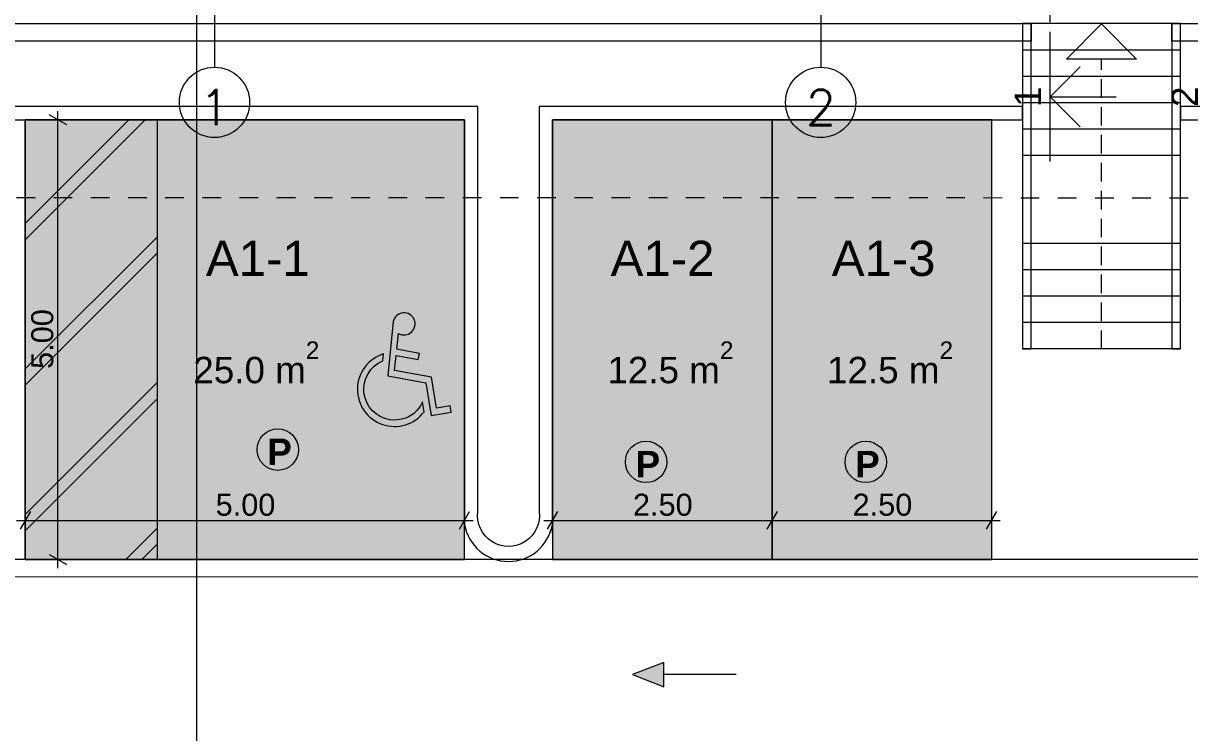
# Model space of a CAD drawing. Header units: millimetres. Extents: x 476571643 to 477489869, y 4620928210 to 4621294454.
# Drawn here: x 477214746 to 477228021, y 4621015770 to 4621023836 of the extents above; entities that cross this region are included whole.
import ezdxf

# ---------------------------------------------------------------- set-up
doc = ezdxf.new("R2010")
doc.units = ezdxf.units.MM
doc.header["$MEASUREMENT"] = 0
doc.linetypes.add('Dashed', pattern=[423.333333, 211.666667, -211.666667])
doc.linetypes.add('Hidden Line', pattern=[317.5, 211.666667, -105.833333])
for name, color, linetype, lineweight in [('0_Pen_No__42_Pen_No__250_Pen_No__5', 5, 'Continuous', 0), ('Annotation - Text_Pen_No__7_Pen_No__5', 5, 'Continuous', 0), ('New_._Pen_No__1', 1, 'Continuous', 0), ('New_._Pen_No__7', 7, 'Continuous', 0), ('New_0_Pen_No__5', 5, 'Continuous', 0), ('New_Annotation - Text_Pen_No__142', 142, 'Continuous', 0), ('New_gza_Pen_No__250', 7, 'Continuous', 0), ('New_piket_Pen_No__1', 1, 'Continuous', 0), ('New_R03_Nakveti_Pen_No__250', 7, 'Continuous', 0), ('New_shenobebi_Pen_No__1', 1, 'Continuous', 0), ('New_topo_NL (1)$0$SAVELE_CONT-MJR_Pen_No__250', 7, 'Continuous', 0), ('New_zoma_Pen_No__142', 142, 'Continuous', 0), ('New_zoma_Pen_No__38', 150, 'Continuous', 60), ('New_საბავშვო მოედნები_Pen_No__250', 7, 'Continuous', 0), ('New_საბავშვო მოედნები_Pen_No__255', 255, 'Continuous', 0), ('New_საბავშვო მოედნები_Pen_No__7', 7, 'Continuous', 0), ('zoma_Pen_No__1', 1, 'Continuous', 0), ('zoma_Pen_No__5_Pen_No__5', 5, 'Continuous', 0), ('საბავშვო მოედნები_Pen_No__250', 7, 'Continuous', 0)]:
    doc.layers.add(name, color=color, linetype=linetype, lineweight=lineweight)
for name, color, linetype, lineweight, true_color in [('New_._Pen_No__251', 7, 'Continuous', 0, 0x656565), ('New_._Pen_No__252', 7, 'Continuous', 0, 0x666666), ('New_2D Drafting - General_Pen_No__250_Pen_No__7_Pen_No__252', 7, 'Continuous', 0, 0x666666), ('New_საბავშვო მოედნები_Pen_No__18', 7, 'Continuous', 0, 0x707070), ('New_საბავშვო მოედნები_Pen_No__252', 7, 'Continuous', 0, 0x666666)]:
    doc.layers.add(name, color=color, linetype=linetype, lineweight=lineweight, true_color=true_color)
for name, color, linetype in [('New_zoma', 7, 'Continuous'), ('New_საბავშვო მოედნები', 7, 'Continuous'), ('zoma', 7, 'Continuous')]:
    doc.layers.add(name, color=color, linetype=linetype)
doc.styles.add('GENERATED_STYLE_1', font='arial.ttf')
doc.styles.add('GENERATED_STYLE_2', font='arial.ttf')
doc.styles.add('GENERATED_STYLE_6', font='arialbd.ttf')
doc.dimstyles.new('GENERATED_STYLE__13', dxfattribs={"dimtxt": 500, "dimasz": 228, "dimexe": 0.18, "dimexo": 3, "dimgap": 0.09, "dimtad": 1, "dimlfac": 0.001, "dimzin": 0, "dimdsep": 46, "dimtxsty": 'GENERATED_STYLE_2', "dimblk": 'ARROWHEAD_2', "dimblk1": 'ARROWHEAD_2', "dimblk2": 'ARROWHEAD_2', "dimcen": 0.09, "dimclrd": 1, "dimclre": 1, "dimclrt": 1, "dimadec": 0, "dimazin": 0, "dimtfac": 1, "dimtdec": 4, "dimtmove": 0, "dimatfit": 3, "dimfxl": 1, "dimtolj": 1, "dimtzin": 0, "dimarcsym": 0})
doc.dimstyles.new('GENERATED_STYLE__16', dxfattribs={"dimtxt": 250, "dimasz": 152, "dimexe": 0.18, "dimexo": 3, "dimgap": 0.09, "dimtad": 1, "dimtih": 1, "dimtoh": 1, "dimlfac": 0.001, "dimzin": 0, "dimdsep": 46, "dimtxsty": 'GENERATED_STYLE_2', "dimblk": 'ARROWHEAD_2', "dimblk1": 'ARROWHEAD_2', "dimblk2": 'ARROWHEAD_2', "dimcen": 0.09, "dimclrd": 142, "dimclre": 142, "dimclrt": 150, "dimadec": 0, "dimazin": 0, "dimtfac": 1, "dimtdec": 4, "dimtmove": 0, "dimatfit": 3, "dimfxl": 1, "dimtolj": 1, "dimtzin": 0, "dimarcsym": 0})
doc.dimstyles.new('GENERATED_STYLE__17', dxfattribs={"dimtxt": 250, "dimasz": 152, "dimexe": 0.18, "dimexo": 3, "dimgap": 0.09, "dimtad": 1, "dimlfac": 0.001, "dimzin": 0, "dimdsep": 46, "dimtxsty": 'GENERATED_STYLE_2', "dimblk": 'ARROWHEAD_2', "dimblk1": 'ARROWHEAD_2', "dimblk2": 'ARROWHEAD_2', "dimcen": 0.09, "dimclrd": 142, "dimclre": 142, "dimclrt": 150, "dimadec": 0, "dimazin": 0, "dimtfac": 1, "dimtdec": 4, "dimtmove": 0, "dimatfit": 3, "dimfxl": 1, "dimtolj": 1, "dimtzin": 0, "dimarcsym": 0})

# ---------------------------------------------------------------- blocks, each defined once
blk = doc.blocks.new('Line_19', base_point=(477227018, 4621020133))
at = {"layer": 'New_საბავშვო მოედნები_Pen_No__252', "color": 251, "linetype": 'Continuous', "lineweight": 0, "true_color": 0x666666}
for p, q in [((477227018, 4621023830), (477226618, 4621023430)), ((477227018, 4621023830), (477227418, 4621023430)), ((477227418, 4621023430), (477226618, 4621023430))]:
    blk.add_line(p, q, dxfattribs=at)
at = {"layer": 'New_საბავშვო მოედნები_Pen_No__252', "color": 251, "linetype": 'Hidden Line', "lineweight": 0, "true_color": 0x666666}
blk.add_line((477227018, 4621020133), (477227018, 4621023430), dxfattribs=at)
blk = doc.blocks.new('*D1267', base_point=(476844527, 4621385791))
at = {"layer": 'zoma_Pen_No__1', "color": 1, "linetype": 'Continuous', "lineweight": 0, "transparency": 16777216}
for p, q in [((477216872, 4621025746), (477216572, 4621025919)), ((477216722, 4621025833), (477216722, 4621025979)), ((477216947, 4621025833), (477216497, 4621025833)), ((477216722, 4620978744), (477216722, 4621025833)), ((477216572, 4620978830), (477216872, 4620978657)), ((477216947, 4620978744), (477216497, 4620978744)), ((477216722, 4620978597), (477216722, 4620978744))]:
    blk.add_line(p, q, dxfattribs=at)
at = {"layer": 'zoma_Pen_No__1', "color": 1, "lineweight": 0, "transparency": 16777216, "insert": (477216622, 4621001433), "char_height": 500, "attachment_point": 7, "rotation": 90, "style": 'GENERATED_STYLE_2'}
blk.add_mtext('\\A1;{\\pql;\\fArial CYR|b0|i0|c204|p34;47.09}', dxfattribs=at)
blk = doc.blocks.new('ARROWHEAD_2')
at = {"color": 0, "linetype": 'Continuous', "lineweight": 0}
for p, q in [((-0.378, -0.655), (0.378, 0.655)), ((0, 0), (-1, 0))]:
    blk.add_line(p, q, dxfattribs=at)
blk = doc.blocks.new('*D1652', base_point=(476844527, 4621385791))
at = {"layer": 'New_zoma_Pen_No__142', "color": 142, "linetype": 'Continuous', "lineweight": 0, "transparency": 16777216}
for p, q in [((477220826, 4621018283), (477220710, 4621018083)), ((477220768, 4621018033), (477220768, 4621018333)), ((477223326, 4621018283), (477223210, 4621018083)), ((477223268, 4621018033), (477223268, 4621018333)), ((477220670, 4621018183), (477220768, 4621018183)), ((477220768, 4621018183), (477223268, 4621018183))]:
    blk.add_line(p, q, dxfattribs=at)
at = {"layer": 'New_zoma_Pen_No__38', "color": 150, "lineweight": 60, "transparency": 16777216, "insert": (477221685, 4621018233), "char_height": 250, "attachment_point": 7, "style": 'GENERATED_STYLE_2'}
blk.add_mtext('\\A1;{\\pql;\\fArial CYR|b0|i0|c204|p34;2.50}', dxfattribs=at)
blk = doc.blocks.new('*D1653', base_point=(476844527, 4621385791))
at = {"layer": 'New_zoma_Pen_No__142', "color": 142, "linetype": 'Continuous', "lineweight": 0, "transparency": 16777216}
for p, q in [((477223326, 4621018283), (477223210, 4621018083)), ((477223268, 4621018033), (477223268, 4621018333)), ((477225710, 4621018083), (477225826, 4621018283)), ((477225768, 4621018033), (477225768, 4621018333)), ((477223268, 4621018183), (477225768, 4621018183)), ((477225768, 4621018183), (477225866, 4621018183))]:
    blk.add_line(p, q, dxfattribs=at)
at = {"layer": 'New_zoma_Pen_No__38', "color": 150, "lineweight": 60, "transparency": 16777216, "insert": (477224185, 4621018233), "char_height": 250, "attachment_point": 7, "style": 'GENERATED_STYLE_2'}
blk.add_mtext('\\A1;{\\pql;\\fArial CYR|b0|i0|c204|p34;2.50}', dxfattribs=at)
blk = doc.blocks.new('*D1654', base_point=(476844527, 4621385791))
at = {"layer": 'New_zoma_Pen_No__142', "color": 142, "linetype": 'Continuous', "lineweight": 0, "transparency": 16777216}
for p, q in [((477214826, 4621018283), (477214710, 4621018083)), ((477214768, 4621018033), (477214768, 4621018333)), ((477219710, 4621018083), (477219826, 4621018283)), ((477219768, 4621018033), (477219768, 4621018333)), ((477214670, 4621018183), (477214768, 4621018183)), ((477214768, 4621018183), (477219768, 4621018183)), ((477219768, 4621018183), (477219866, 4621018183))]:
    blk.add_line(p, q, dxfattribs=at)
at = {"layer": 'New_zoma_Pen_No__38', "color": 150, "lineweight": 60, "transparency": 16777216, "insert": (477216935, 4621018233), "char_height": 250, "attachment_point": 7, "style": 'GENERATED_STYLE_2'}
blk.add_mtext('\\A1;{\\pql;\\fArial CYR|b0|i0|c204|p34;5.00}', dxfattribs=at)
blk = doc.blocks.new('*D1657', base_point=(476844527, 4621385791))
at = {"layer": 'New_zoma_Pen_No__142', "color": 142, "linetype": 'Continuous', "lineweight": 0, "transparency": 16777216}
for p, q in [((477215290, 4621022739), (477214990, 4621022739)), ((477215240, 4621022681), (477215040, 4621022797)), ((477215140, 4621022739), (477215140, 4621022837)), ((477215140, 4621017739), (477215140, 4621022739)), ((477215290, 4621017739), (477214990, 4621017739)), ((477215040, 4621017797), (477215240, 4621017681)), ((477215140, 4621017641), (477215140, 4621017739))]:
    blk.add_line(p, q, dxfattribs=at)
at = {"layer": 'New_zoma_Pen_No__38', "color": 150, "lineweight": 60, "transparency": 16777216, "insert": (477215090, 4621019906), "char_height": 250, "attachment_point": 7, "rotation": 90.0005, "style": 'GENERATED_STYLE_2'}
blk.add_mtext('\\A1;{\\pql;\\fArial CYR|b0|i0|c204|p34;5.00}', dxfattribs=at)

msp = doc.modelspace()

# ---------------------------------------------------------------- hatches: boundary and pattern name
at = {"layer": 'New_._Pen_No__251', "linetype": 'Continuous', "lineweight": 0, "true_color": 0x656565}
h = msp.add_hatch(dxfattribs=at)
h.set_pattern_fill('DOUBLE_1_8', color=251, style=0, pattern_type=2)
h.set_pattern_definition([(45, (476844527.1, 4621385791), (-827.315, 827.315), []), (45, (476844435.2, 4621385883), (-827.315, 827.315), [])])
h.paths.add_polyline_path([(477214767.816, 4621022739.098), (477216267.91, 4621022739.098), (477216267.91, 4621017739.098), (477214767.816, 4621017739.098)])
at = {"layer": 'New_საბავშვო მოედნები_Pen_No__18', "linetype": 'Continuous', "lineweight": 0, "true_color": 0x1c1c1c}
for points in [[(477219767.816, 4621017739.098), (477219767.816, 4621022739.098), (477214767.816, 4621022739.098), (477214767.816, 4621017739.098)], [(477223267.82, 4621017739.098), (477223267.82, 4621022739.098), (477220767.82, 4621022739.098), (477220767.82, 4621017739.098)], [(477225767.82, 4621017739.098), (477225767.82, 4621022739.098), (477223267.82, 4621022739.098), (477223267.82, 4621017739.098)]]:
    msp.add_hatch(color=250, dxfattribs=at).paths.add_polyline_path(points)
at = {"layer": 'New_საბავშვო მოედნები_Pen_No__255', "linetype": 'Continuous', "lineweight": 0}
msp.add_hatch(color=255, dxfattribs=at).paths.add_polyline_path([(477221678.922, 4621016429.401), (477222035.538, 4621016292.139), (477222035.538, 4621016566.662)])

# ---------------------------------------------------------------- linework, layer by layer
at = {"layer": '0_Pen_No__42_Pen_No__250_Pen_No__5', "color": 5, "linetype": 'Continuous', "lineweight": 0}
for centre in [(477216921.818, 4621022936.902), (477216921.818, 4621022936.902), (477223821.818, 4621022936.902)]:
    msp.add_circle(centre, 400, dxfattribs=at)
at = {"layer": 'New_._Pen_No__252', "color": 251, "linetype": 'Continuous', "lineweight": 0, "true_color": 0x666666, "flags": 128}
for points in [[(477226118.32, 4621020132.631), (477226218.303, 4621020132.631), (477226218.271, 4621023832.631), (477226118.32, 4621023832.631)], [(477227817.906, 4621020132.631), (477227917.89, 4621020132.631), (477227917.865, 4621023832.631), (477227817.906, 4621023832.631)]]:
    msp.add_lwpolyline(points, close=True, dxfattribs=at)
msp.add_lwpolyline([(477213168.137, 4621022739.098), (477219767.816, 4621022739.098), (477219767.859, 4621018136.508, 0.84042944), (477220767.876, 4621018136.511), (477220767.82, 4621022739.098), (477226118.234, 4621022739.098), (477226118.234, 4621022889.098), (477220618.27, 4621022889.098), (477220618.27, 4621018286.445, -1.139779908), (477219917.838, 4621018286.445), (477219917.838, 4621022889.098), (477213168.137, 4621022889.098)], format="xyb", dxfattribs=at)
msp.add_lwpolyline([(477227917.78, 4621022889.098), (477227917.78, 4621022739.098), (477233267.815, 4621022739.098), (477233267.859, 4621018136.636, 0.84042944), (477234267.831, 4621018136.648), (477234267.781, 4621022239.381), (477234267.828, 4621022239.381), (477234267.828, 4621022739.098), (477241767.829, 4621022739.098), (477241767.829, 4621017589.381), (477241917.828, 4621017589.381), (477241917.828, 4621017739.381), (477241917.828, 4621022889.098), (477234267.779, 4621022889.098), (477234117.833, 4621022889.098), (477234117.833, 4621018286.445, -1.139779908), (477233417.793, 4621018286.445), (477233417.793, 4621022889.098)], format="xyb", close=True, dxfattribs=at)
at = {"layer": 'New_._Pen_No__7', "color": 7, "linetype": 'Continuous', "lineweight": 0, "flags": 128}
msp.add_lwpolyline([(477214767.816, 4621022739.098), (477216267.91, 4621022739.098), (477216267.91, 4621017739.098), (477214767.816, 4621017739.098)], close=True, dxfattribs=at)
at = {"layer": 'New_0_Pen_No__5', "color": 5, "linetype": 'Dashed', "lineweight": 0}
msp.add_lwpolyline([(477155321.137, 4621021869.616), (477155307.853, 4621053283.109), (477250849.772, 4621053321.894), (477250863.435, 4621021842.663)], close=True, dxfattribs=at)
at = {"layer": 'New_2D Drafting - General_Pen_No__250_Pen_No__7_Pen_No__252', "color": 251, "linetype": 'Continuous', "lineweight": 0, "true_color": 0x666666, "flags": 128}
for points in [[(477177817.955, 4621023632.657), (477177817.955, 4621023832.657), (477226218.523, 4621023832.657), (477226218.488, 4621023632.657)], [(477227818.123, 4621023632.631), (477227817.906, 4621023832.631), (477256919.408, 4621023832.631), (477256919.373, 4621023632.631)]]:
    msp.add_lwpolyline(points, close=True, dxfattribs=at)
at = {"layer": 'New_gza_Pen_No__250', "color": 7, "linetype": 'Continuous', "lineweight": 0}
for points in [[(477129038.055, 4620987795.159), (477129039.988, 4620983880.963), (477128206.296, 4620982941.26), (477137045.279, 4620982574.138), (477137093.048, 4620982572.154), (477137182.898, 4621003679.885, -0.315884232), (477145108.144, 4621012239.381), (477241767.828, 4621012239.381), (477241767.828, 4621017739.098), (477153022.553, 4621017739.098, -0.326553554), (477149792.168, 4621020901.07), (477149770.869, 4621056644.176)], [(477241767.831, 4621017539.383), (477152961.847, 4621017539.866, -0.374256788), (477149554.503, 4621021324.147)]]:
    msp.add_lwpolyline(points, format="xyb", dxfattribs=at)
at = {"layer": 'New_R03_Nakveti_Pen_No__250', "color": 7, "linetype": 'Continuous', "lineweight": 0}
for points in [[(477218955.967, 4621020446.353), (477218893.448, 4621019827.909), (477219327.814, 4621019748.541), (477219388.921, 4621019376.922), (477219617.584, 4621019414.522), (477219605.865, 4621019485.787), (477219448.468, 4621019459.906), (477219390.827, 4621019810.445), (477218972.009, 4621019886.972), (477218989.328, 4621020058.289), (477219241.662, 4621020012.182), (477219254.643, 4621020083.228), (477218996.615, 4621020130.375), (477219014.723, 4621020309.504, 3.065684427)], [(477219308.676, 4621019419.815), (477219290.562, 4621019529.974, -1.473184186), (477218838.082, 4621019998.299), (477218846.127, 4621020077.874, 1.373115464)]]:
    msp.add_lwpolyline(points, format="xyb", close=True, dxfattribs=at)
at = {"layer": 'New_shenobebi_Pen_No__1', "color": 1, "linetype": 'Dashed', "lineweight": 0}
msp.add_lwpolyline([(477226432.938, 4621023000.913), (477226432.938, 4621042292.569), (477224834.466, 4621042292.569), (477224834.466, 4621047829.779)], dxfattribs=at)
at = {"layer": 'New_shenobebi_Pen_No__1', "color": 1, "linetype": 'Continuous', "lineweight": 0}
for points in [[(477226432.938, 4621022264.039), (477226432.938, 4621023737.786)], [(477226432.938, 4621023000.913), (477226774.083, 4621023342.058)], [(477226432.938, 4621023000.913), (477227185.936, 4621023000.913)], [(477226432.938, 4621023000.913), (477226774.083, 4621022659.768)]]:
    msp.add_lwpolyline(points, dxfattribs=at)
at = {"layer": 'New_topo_NL (1)$0$SAVELE_CONT-MJR_Pen_No__250', "color": 7, "linetype": 'Continuous', "lineweight": 0}
for centre in [(477217642.497, 4621018988.148), (477221834.15, 4621018848.472), (477224334.15, 4621018848.472)]:
    msp.add_circle(centre, 235.715, dxfattribs=at)
at = {"layer": 'New_საბავშვო მოედნები_Pen_No__250', "color": 7, "linetype": 'Continuous', "lineweight": 0}
msp.add_lwpolyline([(477222035.538, 4621016566.662), (477221678.922, 4621016429.401), (477222035.538, 4621016292.139)], close=True, dxfattribs=at)
msp.add_lwpolyline([(477222859.107, 4621016429.401), (477222035.538, 4621016429.401)], dxfattribs=at)
at = {"layer": 'New_საბავშვო მოედნები_Pen_No__252', "color": 251, "linetype": 'Continuous', "lineweight": 0, "true_color": 0x666666}
for p, q in [((477227917.865, 4621023832.631), (477226118.32, 4621023832.631)), ((477227917.867, 4621023532.631), (477226118.32, 4621023532.631)), ((477227917.869, 4621023232.631), (477226118.32, 4621023232.631)), ((477227917.871, 4621022932.631), (477226118.32, 4621022932.631)), ((477227917.873, 4621022632.631), (477226118.32, 4621022632.631)), ((477227917.875, 4621022332.631), (477226118.32, 4621022332.631)), ((477227917.882, 4621021332.631), (477226118.316, 4621021332.631)), ((477227917.884, 4621021032.631), (477226118.316, 4621021032.631)), ((477227917.886, 4621020732.631), (477226118.316, 4621020732.631)), ((477227917.888, 4621020432.631), (477226118.316, 4621020432.631)), ((477227917.89, 4621020132.631), (477226118.316, 4621020132.631))]:
    msp.add_line(p, q, dxfattribs=at)
at = {"layer": 'New_საბავშვო მოედნები_Pen_No__7', "color": 7, "linetype": 'Continuous', "lineweight": 0, "flags": 128}
for points in [[(477219767.816, 4621017739.098), (477219767.816, 4621022739.098), (477214767.816, 4621022739.098), (477214767.816, 4621017739.098)], [(477223267.82, 4621017739.098), (477223267.82, 4621022739.098), (477220767.82, 4621022739.098), (477220767.82, 4621017739.098)], [(477225767.82, 4621017739.098), (477225767.82, 4621022739.098), (477223267.82, 4621022739.098), (477223267.82, 4621017739.098)]]:
    msp.add_lwpolyline(points, close=True, dxfattribs=at)
at = {"layer": 'zoma_Pen_No__5_Pen_No__5', "color": 5, "linetype": 'Continuous', "lineweight": 0}
for p, q in [((477216921.818, 4621048047.708), (477216921.818, 4621023336.902)), ((477223821.818, 4621048047.708), (477223821.818, 4621023336.902))]:
    msp.add_line(p, q, dxfattribs=at)

# ---------------------------------------------------------------- block references
at = {"layer": 'New_საბავშვო მოედნები', "color": 251, "linetype": 'Hidden Line', "lineweight": 0, "true_color": 0x666666}
msp.add_blockref('Line_19', (477227018.1, 4621020132.631), dxfattribs=at)

# ---------------------------------------------------------------- texts
at = {"layer": 'Annotation - Text_Pen_No__7_Pen_No__5', "color": 5, "linetype": 'Continuous', "lineweight": 0, "char_height": 400, "attachment_point": 2}
for s, insert in [('\\A1;{\\pqc;\\Ftxt.shx;1}', (477216923.975, 4621023079.196)), ('\\A1;{\\pqc;\\Ftxt.shx;2}', (477223823.975, 4621023079.196))]:
    msp.add_mtext(s, dxfattribs=dict(at, insert=insert))
at = {"layer": 'New_._Pen_No__1', "color": 1, "linetype": 'Continuous', "lineweight": 0, "char_height": 300, "attachment_point": 2, "rotation": 90, "style": 'GENERATED_STYLE_1'}
for s, insert in [('\\A1;{\\pqc;\\fArial|b0|i0|c0|p34;1}', (477226030.081, 4621023000.913)), ('\\A1;{\\pqc;\\fArial|b0|i0|c0|p34;2}', (477227815.198, 4621023000.913))]:
    msp.add_mtext(s, dxfattribs=dict(at, insert=insert))
at = {"layer": 'New_Annotation - Text_Pen_No__142', "color": 142, "linetype": 'Continuous', "lineweight": 0, "char_height": 300, "attachment_point": 2, "style": 'GENERATED_STYLE_6'}
for insert in [(477217662.572, 4621019113.964), (477221854.224, 4621018974.288), (477224354.224, 4621018974.288)]:
    msp.add_mtext('\\A1;{\\pqc;\\fArial|b1|i0|c0|p34;P}', dxfattribs=dict(at, insert=insert))
at = {"layer": 'New_piket_Pen_No__1', "color": 1, "linetype": 'Continuous', "lineweight": 0, "char_height": 400, "attachment_point": 1, "style": 'GENERATED_STYLE_1'}
for s, insert in [('\\A1;{\\pql;\\fArial|b0|i0|c0|p34;A1\\fArial|b0|i0|c0|p34;-1}', (477216824.861, 4621021363.779)), ('\\A1;{\\pql;\\fArial|b0|i0|c0|p34;A\\fArial|b0|i0|c0|p34;1\\fArial|b0|i0|c0|p34;-2}', (477221431.025, 4621021363.779)), ('\\A1;{\\pql;\\fArial|b0|i0|c0|p34;A\\fArial|b0|i0|c0|p34;1\\fArial|b0|i0|c0|p34;-3}', (477223947.527, 4621021363.779))]:
    msp.add_mtext(s, dxfattribs=dict(at, insert=insert))
at = {"layer": 'საბავშვო მოედნები_Pen_No__250', "color": 7, "lineweight": 0, "char_height": 300, "attachment_point": 7, "style": 'GENERATED_STYLE_2'}
for s, insert in [('{\\fArial CYR|b0|i0|c204|p34;25.0 m{\\H0.66x;\\S2^  ;}}', (477216680.54, 4621019739.098)), ('{\\fArial CYR|b0|i0|c204|p34;12.5 m{\\H0.66x;\\S2^  ;}}', (477221393.614, 4621019739.098)), ('{\\fArial CYR|b0|i0|c204|p34;12.5 m{\\H0.66x;\\S2^  ;}}', (477223893.614, 4621019739.098))]:
    msp.add_mtext(s, dxfattribs=dict(at, insert=insert))

# ---------------------------------------------------------------- dimensions: what is measured, and where the dimension line sits
at = {"layer": 'New_zoma', "color": 142, "linetype": 'Continuous', "lineweight": 0}
dim = msp.add_linear_dim(base=(477215139.883, 4621022738.927), p1=(477233267.815, 4621017739.098), p2=(477233267.815, 4621022739.098), angle=90.0005425, dimstyle='GENERATED_STYLE__17', dxfattribs=at)
dim.commit()
dim.dimension.update_dxf_attribs({"geometry": '*D1657', "text_midpoint": (477214964.907, 4621020231.059), "dimtype": 160, "text_rotation": 90.0005425})
for base, p1, p2, picture, middle in [((477219767.816, 4621018183.389), (477214767.816, 4621017739.098), (477219767.816, 4621017739.098), '*D1654', (477217259.95, 4621018358.389)), ((477223267.809, 4621018183.389), (477220767.809, 4621017739.098), (477223267.809, 4621017739.098), '*D1652', (477222009.943, 4621018358.389)), ((477225767.809, 4621018183.389), (477223267.809, 4621017739.098), (477225767.809, 4621017739.098), '*D1653', (477224509.943, 4621018358.389))]:
    dim = msp.add_linear_dim(base=base, p1=p1, p2=p2, dimstyle='GENERATED_STYLE__16', dxfattribs=at)
    dim.commit()
    dim.dimension.update_dxf_attribs({"geometry": picture, "text_midpoint": middle, "dimtype": 160})
at = {"layer": 'zoma', "color": 1, "linetype": 'Continuous', "lineweight": 0}
dim = msp.add_linear_dim(base=(477216721.818, 4621025832.543), p1=(477216715.559, 4620978743.861), p2=(477216721.818, 4621025832.543), angle=90, dimstyle='GENERATED_STYLE__13', dxfattribs=at)
dim.commit()
dim.dimension.update_dxf_attribs({"geometry": '*D1267', "text_midpoint": (477216371.818, 4621002273.346), "dimtype": 160, "text_rotation": 90})

doc.saveas('drawing.dxf')
